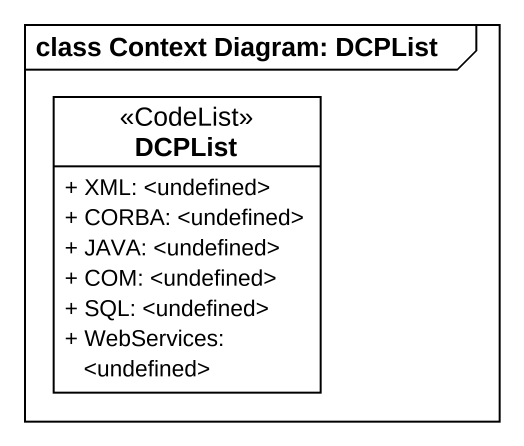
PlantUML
@startuml
mainframe class Context Diagram: DCPList
hide circle
hide empty members
skinparam classAttributeIconSize 0
class DCPList <<CodeList>> {
  + XML: <undefined>
  + CORBA: <undefined>
  + JAVA: <undefined>
  + COM: <undefined>
  + SQL: <undefined>
  + WebServices: <undefined>
}
@enduml
